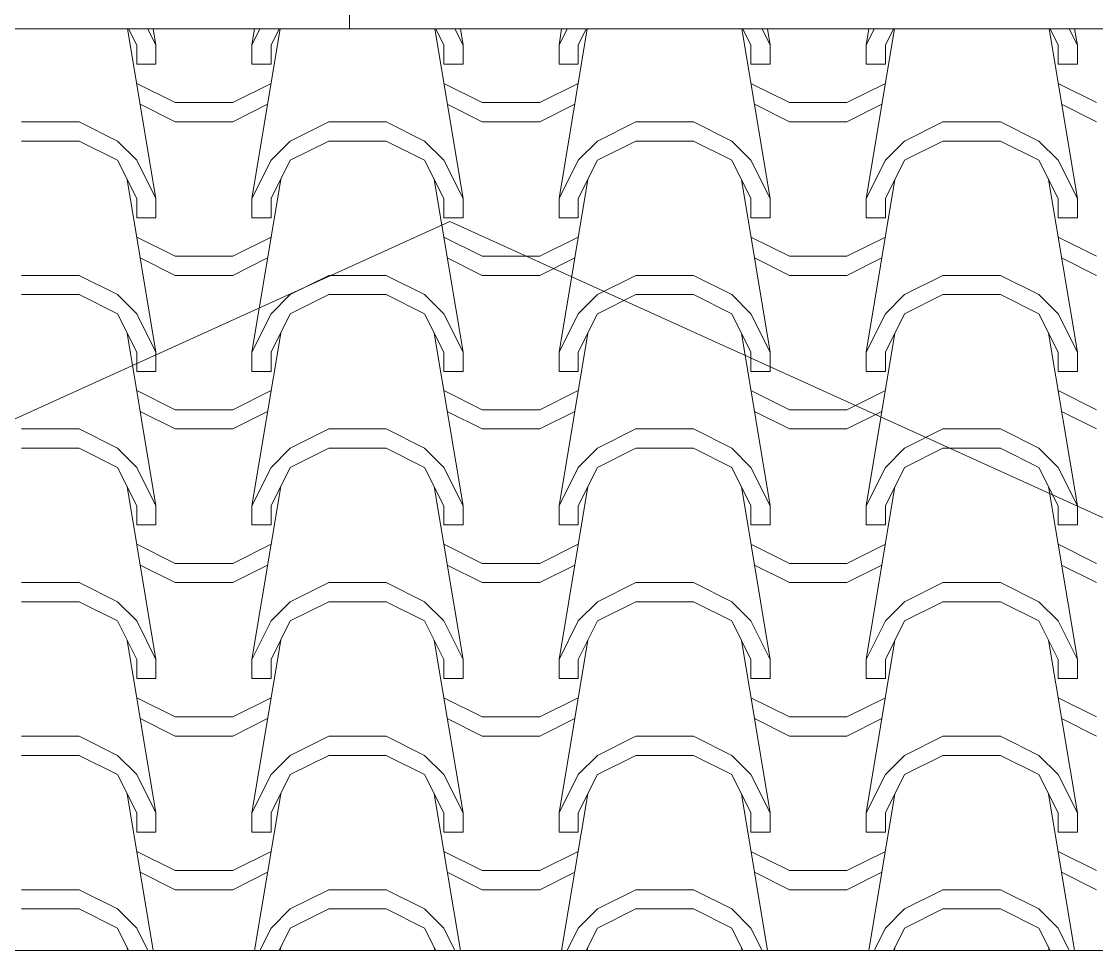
# Model space of a CAD drawing. Header units: metres. Extents: x 1628 to 1845, y 824 to 931.
# Drawn here: x 1631.272 to 1632.672, y 832.977 to 834.187 of the extents above; entities that cross this region are included whole.
import ezdxf

# ---------------------------------------------------------------- set-up
doc = ezdxf.new("R2010")
doc.units = ezdxf.units.M
doc.header["$LTSCALE"] = 0.15
for name, color, linetype, lineweight in [('Alvenaria', 170, 'Continuous', 0), ('Alvenaria ext', 5, 'Continuous', 5), ('Telhado', 2, 'Continuous', 0)]:
    doc.layers.add(name, color=color, linetype=linetype, lineweight=lineweight)

msp = doc.modelspace()

# ---------------------------------------------------------------- linework, layer by layer
at = {"layer": 'Alvenaria'}
msp.add_line((1631.6993, 836.0126), (1631.6993, 834.1768), dxfattribs=at)
at = {"layer": 'Alvenaria ext', "ltscale": 10}
for p, q in [((1636.5618, 834.1768), (1629.7362, 834.1768)), ((1629.7362, 832.9768), (1631.8298, 833.9259)), ((1631.8298, 833.9259), (1633.9233, 832.9768)), ((1629.7362, 832.9768), (1636.6132, 832.9768)), ((1629.7362, 832.9768), (1633.9233, 832.9768))]:
    msp.add_line(p, q, dxfattribs=at)
at = {"layer": 'Telhado', "ltscale": 0.3}
for p, q in [((1631.4471, 833.9559), (1631.4103, 834.1768)), ((1631.4221, 834.1559), (1631.4116, 834.1768)), ((1631.4471, 834.1559), (1631.4366, 834.1768)), ((1631.4471, 834.1559), (1631.4436, 834.1768)), ((1631.5721, 834.1559), (1631.5825, 834.1768)), ((1631.5721, 834.1559), (1631.5755, 834.1768)), ((1631.5721, 833.9559), (1631.6089, 834.1768)), ((1631.5971, 834.1559), (1631.6075, 834.1768)), ((1631.8471, 833.9559), (1631.8103, 834.1768)), ((1631.8221, 834.1559), (1631.8116, 834.1768)), ((1631.8471, 834.1559), (1631.8366, 834.1768)), ((1631.8471, 834.1559), (1631.8436, 834.1768)), ((1631.9721, 834.1559), (1631.9825, 834.1768)), ((1631.9721, 834.1559), (1631.9755, 834.1768)), ((1631.9721, 833.9559), (1632.0089, 834.1768)), ((1631.9971, 834.1559), (1632.0075, 834.1768)), ((1632.2471, 833.9559), (1632.2103, 834.1768)), ((1632.2221, 834.1559), (1632.2116, 834.1768)), ((1632.2471, 834.1559), (1632.2366, 834.1768)), ((1632.2471, 834.1559), (1632.2436, 834.1768)), ((1632.3721, 834.1559), (1632.3825, 834.1768)), ((1632.3721, 834.1559), (1632.3755, 834.1768)), ((1632.3721, 833.9559), (1632.4089, 834.1768)), ((1632.3971, 834.1559), (1632.4075, 834.1768)), ((1632.6471, 833.9559), (1632.6103, 834.1768)), ((1632.6221, 834.1559), (1632.6116, 834.1768)), ((1632.6471, 834.1559), (1632.6366, 834.1768)), ((1632.6471, 834.1559), (1632.6436, 834.1768)), ((1631.4221, 834.1309), (1631.4221, 834.1559)), ((1631.4471, 834.1309), (1631.4471, 834.1559)), ((1631.5721, 834.1309), (1631.5721, 834.1559)), ((1631.5971, 834.1309), (1631.5971, 834.1559)), ((1631.8221, 834.1309), (1631.8221, 834.1559)), ((1631.8471, 834.1309), (1631.8471, 834.1559)), ((1631.9721, 834.1309), (1631.9721, 834.1559)), ((1631.9971, 834.1309), (1631.9971, 834.1559)), ((1632.2221, 834.1309), (1632.2221, 834.1559)), ((1632.2471, 834.1309), (1632.2471, 834.1559)), ((1632.3721, 834.1309), (1632.3721, 834.1559)), ((1632.3971, 834.1309), (1632.3971, 834.1559)), ((1632.6221, 834.1309), (1632.6221, 834.1559)), ((1632.6471, 834.1309), (1632.6471, 834.1559)), ((1631.4221, 834.1309), (1631.4471, 834.1309)), ((1631.5721, 834.1309), (1631.5971, 834.1309)), ((1631.8221, 834.1309), (1631.8471, 834.1309)), ((1631.9721, 834.1309), (1631.9971, 834.1309)), ((1632.2221, 834.1309), (1632.2471, 834.1309)), ((1632.3721, 834.1309), (1632.3971, 834.1309)), ((1632.6221, 834.1309), (1632.6471, 834.1309)), ((1631.4721, 834.0809), (1631.4221, 834.1059)), ((1631.5471, 834.0809), (1631.5971, 834.1059)), ((1631.8721, 834.0809), (1631.8221, 834.1059)), ((1631.9471, 834.0809), (1631.9971, 834.1059)), ((1632.2721, 834.0809), (1632.2221, 834.1059)), ((1632.3471, 834.0809), (1632.3971, 834.1059)), ((1632.6721, 834.0809), (1632.6221, 834.1059)), ((1631.4721, 834.0559), (1631.4266, 834.0787)), ((1631.4721, 834.0809), (1631.5471, 834.0809)), ((1631.5471, 834.0559), (1631.5925, 834.0787)), ((1631.8721, 834.0559), (1631.8266, 834.0787)), ((1631.8721, 834.0809), (1631.9471, 834.0809)), ((1631.9471, 834.0559), (1631.9925, 834.0787)), ((1632.2721, 834.0559), (1632.2266, 834.0787)), ((1632.2721, 834.0809), (1632.3471, 834.0809)), ((1632.3471, 834.0559), (1632.3925, 834.0787)), ((1632.6721, 834.0559), (1632.6266, 834.0787)), ((1631.2721, 834.0559), (1631.3471, 834.0559)), ((1631.3971, 834.0309), (1631.3471, 834.0559)), ((1631.4721, 834.0559), (1631.5471, 834.0559)), ((1631.6221, 834.0309), (1631.6721, 834.0559)), ((1631.6721, 834.0559), (1631.7471, 834.0559)), ((1631.7971, 834.0309), (1631.7471, 834.0559)), ((1631.8721, 834.0559), (1631.9471, 834.0559)), ((1632.0221, 834.0309), (1632.0721, 834.0559)), ((1632.0721, 834.0559), (1632.1471, 834.0559)), ((1632.1971, 834.0309), (1632.1471, 834.0559)), ((1632.2721, 834.0559), (1632.3471, 834.0559)), ((1632.4221, 834.0309), (1632.4721, 834.0559)), ((1632.4721, 834.0559), (1632.5471, 834.0559)), ((1632.5971, 834.0309), (1632.5471, 834.0559)), ((1631.2721, 834.0309), (1631.3471, 834.0309)), ((1631.3971, 834.0059), (1631.3471, 834.0309)), ((1631.4221, 834.0059), (1631.3971, 834.0309)), ((1631.5971, 834.0059), (1631.6221, 834.0309)), ((1631.6221, 834.0059), (1631.6721, 834.0309)), ((1631.6721, 834.0309), (1631.7471, 834.0309)), ((1631.7971, 834.0059), (1631.7471, 834.0309)), ((1631.8221, 834.0059), (1631.7971, 834.0309)), ((1631.9971, 834.0059), (1632.0221, 834.0309)), ((1632.0221, 834.0059), (1632.0721, 834.0309)), ((1632.0721, 834.0309), (1632.1471, 834.0309)), ((1632.1971, 834.0059), (1632.1471, 834.0309)), ((1632.2221, 834.0059), (1632.1971, 834.0309)), ((1632.3971, 834.0059), (1632.4221, 834.0309)), ((1632.4221, 834.0059), (1632.4721, 834.0309)), ((1632.4721, 834.0309), (1632.5471, 834.0309)), ((1632.5971, 834.0059), (1632.5471, 834.0309)), ((1632.6221, 834.0059), (1632.5971, 834.0309)), ((1631.4221, 833.9559), (1631.3971, 834.0059)), ((1631.4471, 833.9559), (1631.4221, 834.0059)), ((1631.5721, 833.9559), (1631.5971, 834.0059)), ((1631.5971, 833.9559), (1631.6221, 834.0059)), ((1631.8221, 833.9559), (1631.7971, 834.0059)), ((1631.8471, 833.9559), (1631.8221, 834.0059)), ((1631.9721, 833.9559), (1631.9971, 834.0059)), ((1631.9971, 833.9559), (1632.0221, 834.0059)), ((1632.2221, 833.9559), (1632.1971, 834.0059)), ((1632.2471, 833.9559), (1632.2221, 834.0059)), ((1632.3721, 833.9559), (1632.3971, 834.0059)), ((1632.3971, 833.9559), (1632.4221, 834.0059)), ((1632.6221, 833.9559), (1632.5971, 834.0059)), ((1632.6471, 833.9559), (1632.6221, 834.0059)), ((1631.4471, 833.7559), (1631.4096, 833.9809)), ((1631.5721, 833.7559), (1631.6096, 833.9809)), ((1631.8471, 833.7559), (1631.8096, 833.9809)), ((1631.9721, 833.7559), (1632.0096, 833.9809)), ((1632.2471, 833.7559), (1632.2096, 833.9809)), ((1632.3721, 833.7559), (1632.4096, 833.9809)), ((1632.6471, 833.7559), (1632.6096, 833.9809)), ((1631.4221, 833.9309), (1631.4221, 833.9559)), ((1631.4471, 833.9309), (1631.4471, 833.9559)), ((1631.5721, 833.9309), (1631.5721, 833.9559)), ((1631.5971, 833.9309), (1631.5971, 833.9559)), ((1631.8221, 833.9309), (1631.8221, 833.9559)), ((1631.8471, 833.9309), (1631.8471, 833.9559)), ((1631.9721, 833.9309), (1631.9721, 833.9559)), ((1631.9971, 833.9309), (1631.9971, 833.9559)), ((1632.2221, 833.9309), (1632.2221, 833.9559)), ((1632.2471, 833.9309), (1632.2471, 833.9559)), ((1632.3721, 833.9309), (1632.3721, 833.9559)), ((1632.3971, 833.9309), (1632.3971, 833.9559)), ((1632.6221, 833.9309), (1632.6221, 833.9559)), ((1632.6471, 833.9309), (1632.6471, 833.9559)), ((1631.4221, 833.9309), (1631.4471, 833.9309)), ((1631.5721, 833.9309), (1631.5971, 833.9309)), ((1631.8221, 833.9309), (1631.8471, 833.9309)), ((1631.9721, 833.9309), (1631.9971, 833.9309)), ((1632.2221, 833.9309), (1632.2471, 833.9309)), ((1632.3721, 833.9309), (1632.3971, 833.9309)), ((1632.6221, 833.9309), (1632.6471, 833.9309)), ((1631.4721, 833.8809), (1631.4221, 833.9059)), ((1631.5471, 833.8809), (1631.5971, 833.9059)), ((1631.8721, 833.8809), (1631.8221, 833.9059)), ((1631.9471, 833.8809), (1631.9971, 833.9059)), ((1632.2721, 833.8809), (1632.2221, 833.9059)), ((1632.3471, 833.8809), (1632.3971, 833.9059)), ((1632.6721, 833.8809), (1632.6221, 833.9059)), ((1631.4721, 833.8559), (1631.4266, 833.8787)), ((1631.4721, 833.8809), (1631.5471, 833.8809)), ((1631.5471, 833.8559), (1631.5925, 833.8787)), ((1631.8721, 833.8559), (1631.8266, 833.8787)), ((1631.8721, 833.8809), (1631.9471, 833.8809)), ((1631.9471, 833.8559), (1631.9925, 833.8787)), ((1632.2721, 833.8559), (1632.2266, 833.8787)), ((1632.2721, 833.8809), (1632.3471, 833.8809)), ((1632.3471, 833.8559), (1632.3925, 833.8787)), ((1632.6721, 833.8559), (1632.6266, 833.8787)), ((1631.2721, 833.8559), (1631.3471, 833.8559)), ((1631.3971, 833.8309), (1631.3471, 833.8559)), ((1631.4721, 833.8559), (1631.5471, 833.8559)), ((1631.6221, 833.8309), (1631.6721, 833.8559)), ((1631.6721, 833.8559), (1631.7471, 833.8559)), ((1631.7971, 833.8309), (1631.7471, 833.8559)), ((1631.8721, 833.8559), (1631.9471, 833.8559)), ((1632.0221, 833.8309), (1632.0721, 833.8559)), ((1632.0721, 833.8559), (1632.1471, 833.8559)), ((1632.1971, 833.8309), (1632.1471, 833.8559)), ((1632.2721, 833.8559), (1632.3471, 833.8559)), ((1632.4221, 833.8309), (1632.4721, 833.8559)), ((1632.4721, 833.8559), (1632.5471, 833.8559)), ((1632.5971, 833.8309), (1632.5471, 833.8559)), ((1631.2721, 833.8309), (1631.3471, 833.8309)), ((1631.3971, 833.8059), (1631.3471, 833.8309)), ((1631.4221, 833.8059), (1631.3971, 833.8309)), ((1631.5971, 833.8059), (1631.6221, 833.8309)), ((1631.6221, 833.8059), (1631.6721, 833.8309)), ((1631.6721, 833.8309), (1631.7471, 833.8309)), ((1631.7971, 833.8059), (1631.7471, 833.8309)), ((1631.8221, 833.8059), (1631.7971, 833.8309)), ((1631.9971, 833.8059), (1632.0221, 833.8309)), ((1632.0221, 833.8059), (1632.0721, 833.8309)), ((1632.0721, 833.8309), (1632.1471, 833.8309)), ((1632.1971, 833.8059), (1632.1471, 833.8309)), ((1632.2221, 833.8059), (1632.1971, 833.8309)), ((1632.3971, 833.8059), (1632.4221, 833.8309)), ((1632.4221, 833.8059), (1632.4721, 833.8309)), ((1632.4721, 833.8309), (1632.5471, 833.8309)), ((1632.5971, 833.8059), (1632.5471, 833.8309)), ((1632.6221, 833.8059), (1632.5971, 833.8309)), ((1631.4221, 833.7559), (1631.3971, 833.8059)), ((1631.4471, 833.7559), (1631.4221, 833.8059)), ((1631.5721, 833.7559), (1631.5971, 833.8059)), ((1631.5971, 833.7559), (1631.6221, 833.8059)), ((1631.8221, 833.7559), (1631.7971, 833.8059)), ((1631.8471, 833.7559), (1631.8221, 833.8059)), ((1631.9721, 833.7559), (1631.9971, 833.8059)), ((1631.9971, 833.7559), (1632.0221, 833.8059)), ((1632.2221, 833.7559), (1632.1971, 833.8059)), ((1632.2471, 833.7559), (1632.2221, 833.8059)), ((1632.3721, 833.7559), (1632.3971, 833.8059)), ((1632.3971, 833.7559), (1632.4221, 833.8059)), ((1632.6221, 833.7559), (1632.5971, 833.8059)), ((1632.6471, 833.7559), (1632.6221, 833.8059)), ((1631.4471, 833.5559), (1631.4096, 833.7809)), ((1631.5721, 833.5559), (1631.6096, 833.7809)), ((1631.8471, 833.5559), (1631.8096, 833.7809)), ((1631.9721, 833.5559), (1632.0096, 833.7809)), ((1632.2471, 833.5559), (1632.2096, 833.7809)), ((1632.3721, 833.5559), (1632.4096, 833.7809)), ((1632.6471, 833.5559), (1632.6096, 833.7809)), ((1631.4221, 833.7309), (1631.4221, 833.7559)), ((1631.4471, 833.7309), (1631.4471, 833.7559)), ((1631.5721, 833.7309), (1631.5721, 833.7559)), ((1631.5971, 833.7309), (1631.5971, 833.7559)), ((1631.8221, 833.7309), (1631.8221, 833.7559)), ((1631.8471, 833.7309), (1631.8471, 833.7559)), ((1631.9721, 833.7309), (1631.9721, 833.7559)), ((1631.9971, 833.7309), (1631.9971, 833.7559)), ((1632.2221, 833.7309), (1632.2221, 833.7559)), ((1632.2471, 833.7309), (1632.2471, 833.7559)), ((1632.3721, 833.7309), (1632.3721, 833.7559)), ((1632.3971, 833.7309), (1632.3971, 833.7559)), ((1632.6221, 833.7309), (1632.6221, 833.7559)), ((1632.6471, 833.7309), (1632.6471, 833.7559)), ((1631.4221, 833.7309), (1631.4471, 833.7309)), ((1631.5721, 833.7309), (1631.5971, 833.7309)), ((1631.8221, 833.7309), (1631.8471, 833.7309)), ((1631.9721, 833.7309), (1631.9971, 833.7309)), ((1632.2221, 833.7309), (1632.2471, 833.7309)), ((1632.3721, 833.7309), (1632.3971, 833.7309)), ((1632.6221, 833.7309), (1632.6471, 833.7309)), ((1631.4721, 833.6809), (1631.4221, 833.7059)), ((1631.5471, 833.6809), (1631.5971, 833.7059)), ((1631.8721, 833.6809), (1631.8221, 833.7059)), ((1631.9471, 833.6809), (1631.9971, 833.7059)), ((1632.2721, 833.6809), (1632.2221, 833.7059)), ((1632.3471, 833.6809), (1632.3971, 833.7059)), ((1632.6721, 833.6809), (1632.6221, 833.7059)), ((1631.4721, 833.6559), (1631.4266, 833.6787)), ((1631.4721, 833.6809), (1631.5471, 833.6809)), ((1631.5471, 833.6559), (1631.5925, 833.6787)), ((1631.8721, 833.6559), (1631.8266, 833.6787)), ((1631.8721, 833.6809), (1631.9471, 833.6809)), ((1631.9471, 833.6559), (1631.9925, 833.6787)), ((1632.2721, 833.6559), (1632.2266, 833.6787)), ((1632.2721, 833.6809), (1632.3471, 833.6809)), ((1632.3471, 833.6559), (1632.3925, 833.6787)), ((1632.6721, 833.6559), (1632.6266, 833.6787)), ((1631.2721, 833.6559), (1631.3471, 833.6559)), ((1631.3971, 833.6309), (1631.3471, 833.6559)), ((1631.4721, 833.6559), (1631.5471, 833.6559)), ((1631.6221, 833.6309), (1631.6721, 833.6559)), ((1631.6721, 833.6559), (1631.7471, 833.6559)), ((1631.7971, 833.6309), (1631.7471, 833.6559)), ((1631.8721, 833.6559), (1631.9471, 833.6559)), ((1632.0221, 833.6309), (1632.0721, 833.6559)), ((1632.0721, 833.6559), (1632.1471, 833.6559)), ((1632.1971, 833.6309), (1632.1471, 833.6559)), ((1632.2721, 833.6559), (1632.3471, 833.6559)), ((1632.4221, 833.6309), (1632.4721, 833.6559)), ((1632.4721, 833.6559), (1632.5471, 833.6559)), ((1632.5971, 833.6309), (1632.5471, 833.6559)), ((1631.2721, 833.6309), (1631.3471, 833.6309)), ((1631.3971, 833.6059), (1631.3471, 833.6309)), ((1631.4221, 833.6059), (1631.3971, 833.6309)), ((1631.5971, 833.6059), (1631.6221, 833.6309)), ((1631.6221, 833.6059), (1631.6721, 833.6309)), ((1631.6721, 833.6309), (1631.7471, 833.6309)), ((1631.7971, 833.6059), (1631.7471, 833.6309)), ((1631.8221, 833.6059), (1631.7971, 833.6309)), ((1631.9971, 833.6059), (1632.0221, 833.6309)), ((1632.0221, 833.6059), (1632.0721, 833.6309)), ((1632.0721, 833.6309), (1632.1471, 833.6309)), ((1632.1971, 833.6059), (1632.1471, 833.6309)), ((1632.2221, 833.6059), (1632.1971, 833.6309)), ((1632.3971, 833.6059), (1632.4221, 833.6309)), ((1632.4221, 833.6059), (1632.4721, 833.6309)), ((1632.4721, 833.6309), (1632.5471, 833.6309)), ((1632.5971, 833.6059), (1632.5471, 833.6309)), ((1632.6221, 833.6059), (1632.5971, 833.6309)), ((1631.4221, 833.5559), (1631.3971, 833.6059)), ((1631.4471, 833.5559), (1631.4221, 833.6059)), ((1631.5721, 833.5559), (1631.5971, 833.6059)), ((1631.5971, 833.5559), (1631.6221, 833.6059)), ((1631.8221, 833.5559), (1631.7971, 833.6059)), ((1631.8471, 833.5559), (1631.8221, 833.6059)), ((1631.9721, 833.5559), (1631.9971, 833.6059)), ((1631.9971, 833.5559), (1632.0221, 833.6059)), ((1632.2221, 833.5559), (1632.1971, 833.6059)), ((1632.2471, 833.5559), (1632.2221, 833.6059)), ((1632.3721, 833.5559), (1632.3971, 833.6059)), ((1632.3971, 833.5559), (1632.4221, 833.6059)), ((1632.6221, 833.5559), (1632.5971, 833.6059)), ((1632.6471, 833.5559), (1632.6221, 833.6059)), ((1631.4471, 833.3559), (1631.4096, 833.5809)), ((1631.5721, 833.3559), (1631.6096, 833.5809)), ((1631.8471, 833.3559), (1631.8096, 833.5809)), ((1631.9721, 833.3559), (1632.0096, 833.5809)), ((1632.2471, 833.3559), (1632.2096, 833.5809)), ((1632.3721, 833.3559), (1632.4096, 833.5809)), ((1632.6471, 833.3559), (1632.6096, 833.5809)), ((1631.4221, 833.5309), (1631.4221, 833.5559)), ((1631.4471, 833.5309), (1631.4471, 833.5559)), ((1631.5721, 833.5309), (1631.5721, 833.5559)), ((1631.5971, 833.5309), (1631.5971, 833.5559)), ((1631.8221, 833.5309), (1631.8221, 833.5559)), ((1631.8471, 833.5309), (1631.8471, 833.5559)), ((1631.9721, 833.5309), (1631.9721, 833.5559)), ((1631.9971, 833.5309), (1631.9971, 833.5559)), ((1632.2221, 833.5309), (1632.2221, 833.5559)), ((1632.2471, 833.5309), (1632.2471, 833.5559)), ((1632.3721, 833.5309), (1632.3721, 833.5559)), ((1632.3971, 833.5309), (1632.3971, 833.5559)), ((1632.6221, 833.5309), (1632.6221, 833.5559)), ((1632.6471, 833.5309), (1632.6471, 833.5559)), ((1631.4221, 833.5309), (1631.4471, 833.5309)), ((1631.5721, 833.5309), (1631.5971, 833.5309)), ((1631.8221, 833.5309), (1631.8471, 833.5309)), ((1631.9721, 833.5309), (1631.9971, 833.5309)), ((1632.2221, 833.5309), (1632.2471, 833.5309)), ((1632.3721, 833.5309), (1632.3971, 833.5309)), ((1632.6221, 833.5309), (1632.6471, 833.5309)), ((1631.4721, 833.4809), (1631.4221, 833.5059)), ((1631.5471, 833.4809), (1631.5971, 833.5059)), ((1631.8721, 833.4809), (1631.8221, 833.5059)), ((1631.9471, 833.4809), (1631.9971, 833.5059)), ((1632.2721, 833.4809), (1632.2221, 833.5059)), ((1632.3471, 833.4809), (1632.3971, 833.5059)), ((1632.6721, 833.4809), (1632.6221, 833.5059)), ((1631.4721, 833.4559), (1631.4266, 833.4787)), ((1631.4721, 833.4809), (1631.5471, 833.4809)), ((1631.5471, 833.4559), (1631.5925, 833.4787)), ((1631.8721, 833.4559), (1631.8266, 833.4787)), ((1631.8721, 833.4809), (1631.9471, 833.4809)), ((1631.9471, 833.4559), (1631.9925, 833.4787)), ((1632.2721, 833.4559), (1632.2266, 833.4787)), ((1632.2721, 833.4809), (1632.3471, 833.4809)), ((1632.3471, 833.4559), (1632.3925, 833.4787)), ((1632.6721, 833.4559), (1632.6266, 833.4787)), ((1631.2721, 833.4559), (1631.3471, 833.4559)), ((1631.3971, 833.4309), (1631.3471, 833.4559)), ((1631.4721, 833.4559), (1631.5471, 833.4559)), ((1631.6221, 833.4309), (1631.6721, 833.4559)), ((1631.6721, 833.4559), (1631.7471, 833.4559)), ((1631.7971, 833.4309), (1631.7471, 833.4559)), ((1631.8721, 833.4559), (1631.9471, 833.4559)), ((1632.0221, 833.4309), (1632.0721, 833.4559)), ((1632.0721, 833.4559), (1632.1471, 833.4559)), ((1632.1971, 833.4309), (1632.1471, 833.4559)), ((1632.2721, 833.4559), (1632.3471, 833.4559)), ((1632.4221, 833.4309), (1632.4721, 833.4559)), ((1632.4721, 833.4559), (1632.5471, 833.4559)), ((1632.5971, 833.4309), (1632.5471, 833.4559)), ((1631.2721, 833.4309), (1631.3471, 833.4309)), ((1631.3971, 833.4059), (1631.3471, 833.4309)), ((1631.4221, 833.4059), (1631.3971, 833.4309)), ((1631.5971, 833.4059), (1631.6221, 833.4309)), ((1631.6221, 833.4059), (1631.6721, 833.4309)), ((1631.6721, 833.4309), (1631.7471, 833.4309)), ((1631.7971, 833.4059), (1631.7471, 833.4309)), ((1631.8221, 833.4059), (1631.7971, 833.4309)), ((1631.9971, 833.4059), (1632.0221, 833.4309)), ((1632.0221, 833.4059), (1632.0721, 833.4309)), ((1632.0721, 833.4309), (1632.1471, 833.4309)), ((1632.1971, 833.4059), (1632.1471, 833.4309)), ((1632.2221, 833.4059), (1632.1971, 833.4309)), ((1632.3971, 833.4059), (1632.4221, 833.4309)), ((1632.4221, 833.4059), (1632.4721, 833.4309)), ((1632.4721, 833.4309), (1632.5471, 833.4309)), ((1632.5971, 833.4059), (1632.5471, 833.4309)), ((1632.6221, 833.4059), (1632.5971, 833.4309)), ((1631.4221, 833.3559), (1631.3971, 833.4059)), ((1631.4471, 833.3559), (1631.4221, 833.4059)), ((1631.5721, 833.3559), (1631.5971, 833.4059)), ((1631.5971, 833.3559), (1631.6221, 833.4059)), ((1631.8221, 833.3559), (1631.7971, 833.4059)), ((1631.8471, 833.3559), (1631.8221, 833.4059)), ((1631.9721, 833.3559), (1631.9971, 833.4059)), ((1631.9971, 833.3559), (1632.0221, 833.4059)), ((1632.2221, 833.3559), (1632.1971, 833.4059)), ((1632.2471, 833.3559), (1632.2221, 833.4059)), ((1632.3721, 833.3559), (1632.3971, 833.4059)), ((1632.3971, 833.3559), (1632.4221, 833.4059)), ((1632.6221, 833.3559), (1632.5971, 833.4059)), ((1632.6471, 833.3559), (1632.6221, 833.4059)), ((1631.4471, 833.1559), (1631.4096, 833.3809)), ((1631.5721, 833.1559), (1631.6096, 833.3809)), ((1631.8471, 833.1559), (1631.8096, 833.3809)), ((1631.9721, 833.1559), (1632.0096, 833.3809)), ((1632.2471, 833.1559), (1632.2096, 833.3809)), ((1632.3721, 833.1559), (1632.4096, 833.3809)), ((1632.6471, 833.1559), (1632.6096, 833.3809)), ((1631.4221, 833.3309), (1631.4221, 833.3559)), ((1631.4471, 833.3309), (1631.4471, 833.3559)), ((1631.5721, 833.3309), (1631.5721, 833.3559)), ((1631.5971, 833.3309), (1631.5971, 833.3559)), ((1631.8221, 833.3309), (1631.8221, 833.3559)), ((1631.8471, 833.3309), (1631.8471, 833.3559)), ((1631.9721, 833.3309), (1631.9721, 833.3559)), ((1631.9971, 833.3309), (1631.9971, 833.3559)), ((1632.2221, 833.3309), (1632.2221, 833.3559)), ((1632.2471, 833.3309), (1632.2471, 833.3559)), ((1632.3721, 833.3309), (1632.3721, 833.3559)), ((1632.3971, 833.3309), (1632.3971, 833.3559)), ((1632.6221, 833.3309), (1632.6221, 833.3559)), ((1632.6471, 833.3309), (1632.6471, 833.3559)), ((1631.4221, 833.3309), (1631.4471, 833.3309)), ((1631.5721, 833.3309), (1631.5971, 833.3309)), ((1631.8221, 833.3309), (1631.8471, 833.3309)), ((1631.9721, 833.3309), (1631.9971, 833.3309)), ((1632.2221, 833.3309), (1632.2471, 833.3309)), ((1632.3721, 833.3309), (1632.3971, 833.3309)), ((1632.6221, 833.3309), (1632.6471, 833.3309)), ((1631.4721, 833.2809), (1631.4221, 833.3059)), ((1631.5471, 833.2809), (1631.5971, 833.3059)), ((1631.8721, 833.2809), (1631.8221, 833.3059)), ((1631.9471, 833.2809), (1631.9971, 833.3059)), ((1632.2721, 833.2809), (1632.2221, 833.3059)), ((1632.3471, 833.2809), (1632.3971, 833.3059)), ((1632.6721, 833.2809), (1632.6221, 833.3059)), ((1631.4721, 833.2809), (1631.5471, 833.2809)), ((1631.8721, 833.2809), (1631.9471, 833.2809)), ((1632.2721, 833.2809), (1632.3471, 833.2809)), ((1631.4721, 833.2559), (1631.4266, 833.2787)), ((1631.5471, 833.2559), (1631.5925, 833.2787)), ((1631.8721, 833.2559), (1631.8266, 833.2787)), ((1631.9471, 833.2559), (1631.9925, 833.2787)), ((1632.2721, 833.2559), (1632.2266, 833.2787)), ((1632.3471, 833.2559), (1632.3925, 833.2787)), ((1632.6721, 833.2559), (1632.6266, 833.2787)), ((1631.2721, 833.2559), (1631.3471, 833.2559)), ((1631.3971, 833.2309), (1631.3471, 833.2559)), ((1631.4721, 833.2559), (1631.5471, 833.2559)), ((1631.6221, 833.2309), (1631.6721, 833.2559)), ((1631.6721, 833.2559), (1631.7471, 833.2559)), ((1631.7971, 833.2309), (1631.7471, 833.2559)), ((1631.8721, 833.2559), (1631.9471, 833.2559)), ((1632.0221, 833.2309), (1632.0721, 833.2559)), ((1632.0721, 833.2559), (1632.1471, 833.2559)), ((1632.1971, 833.2309), (1632.1471, 833.2559)), ((1632.2721, 833.2559), (1632.3471, 833.2559)), ((1632.4221, 833.2309), (1632.4721, 833.2559)), ((1632.4721, 833.2559), (1632.5471, 833.2559)), ((1632.5971, 833.2309), (1632.5471, 833.2559)), ((1631.2721, 833.2309), (1631.3471, 833.2309)), ((1631.3971, 833.2059), (1631.3471, 833.2309)), ((1631.4221, 833.2059), (1631.3971, 833.2309)), ((1631.5971, 833.2059), (1631.6221, 833.2309)), ((1631.6221, 833.2059), (1631.6721, 833.2309)), ((1631.6721, 833.2309), (1631.7471, 833.2309)), ((1631.7971, 833.2059), (1631.7471, 833.2309)), ((1631.8221, 833.2059), (1631.7971, 833.2309)), ((1631.9971, 833.2059), (1632.0221, 833.2309)), ((1632.0221, 833.2059), (1632.0721, 833.2309)), ((1632.0721, 833.2309), (1632.1471, 833.2309)), ((1632.1971, 833.2059), (1632.1471, 833.2309)), ((1632.2221, 833.2059), (1632.1971, 833.2309)), ((1632.3971, 833.2059), (1632.4221, 833.2309)), ((1632.4221, 833.2059), (1632.4721, 833.2309)), ((1632.4721, 833.2309), (1632.5471, 833.2309)), ((1632.5971, 833.2059), (1632.5471, 833.2309)), ((1632.6221, 833.2059), (1632.5971, 833.2309)), ((1631.4221, 833.1559), (1631.3971, 833.2059)), ((1631.4471, 833.1559), (1631.4221, 833.2059)), ((1631.5721, 833.1559), (1631.5971, 833.2059)), ((1631.5971, 833.1559), (1631.6221, 833.2059)), ((1631.8221, 833.1559), (1631.7971, 833.2059)), ((1631.8471, 833.1559), (1631.8221, 833.2059)), ((1631.9721, 833.1559), (1631.9971, 833.2059)), ((1631.9971, 833.1559), (1632.0221, 833.2059)), ((1632.2221, 833.1559), (1632.1971, 833.2059)), ((1632.2471, 833.1559), (1632.2221, 833.2059)), ((1632.3721, 833.1559), (1632.3971, 833.2059)), ((1632.3971, 833.1559), (1632.4221, 833.2059)), ((1632.6221, 833.1559), (1632.5971, 833.2059)), ((1632.6471, 833.1559), (1632.6221, 833.2059)), ((1631.4436, 832.9768), (1631.4096, 833.1809)), ((1631.5755, 832.9768), (1631.6096, 833.1809)), ((1631.8436, 832.9768), (1631.8096, 833.1809)), ((1631.9755, 832.9768), (1632.0096, 833.1809)), ((1632.2436, 832.9768), (1632.2096, 833.1809)), ((1632.3755, 832.9768), (1632.4096, 833.1809)), ((1632.6436, 832.9768), (1632.6096, 833.1809)), ((1631.4221, 833.1309), (1631.4221, 833.1559)), ((1631.4471, 833.1309), (1631.4471, 833.1559)), ((1631.5721, 833.1309), (1631.5721, 833.1559)), ((1631.5971, 833.1309), (1631.5971, 833.1559)), ((1631.8221, 833.1309), (1631.8221, 833.1559)), ((1631.8471, 833.1309), (1631.8471, 833.1559)), ((1631.9721, 833.1309), (1631.9721, 833.1559)), ((1631.9971, 833.1309), (1631.9971, 833.1559)), ((1632.2221, 833.1309), (1632.2221, 833.1559)), ((1632.2471, 833.1309), (1632.2471, 833.1559)), ((1632.3721, 833.1309), (1632.3721, 833.1559)), ((1632.3971, 833.1309), (1632.3971, 833.1559)), ((1632.6221, 833.1309), (1632.6221, 833.1559)), ((1632.6471, 833.1309), (1632.6471, 833.1559)), ((1631.4221, 833.1309), (1631.4471, 833.1309)), ((1631.5721, 833.1309), (1631.5971, 833.1309)), ((1631.8221, 833.1309), (1631.8471, 833.1309)), ((1631.9721, 833.1309), (1631.9971, 833.1309)), ((1632.2221, 833.1309), (1632.2471, 833.1309)), ((1632.3721, 833.1309), (1632.3971, 833.1309)), ((1632.6221, 833.1309), (1632.6471, 833.1309)), ((1631.4721, 833.0809), (1631.4221, 833.1059)), ((1631.5471, 833.0809), (1631.5971, 833.1059)), ((1631.8721, 833.0809), (1631.8221, 833.1059)), ((1631.9471, 833.0809), (1631.9971, 833.1059)), ((1632.2721, 833.0809), (1632.2221, 833.1059)), ((1632.3471, 833.0809), (1632.3971, 833.1059)), ((1632.6721, 833.0809), (1632.6221, 833.1059)), ((1631.4721, 833.0559), (1631.4266, 833.0787)), ((1631.4721, 833.0809), (1631.5471, 833.0809)), ((1631.5471, 833.0559), (1631.5925, 833.0787)), ((1631.8721, 833.0559), (1631.8266, 833.0787)), ((1631.8721, 833.0809), (1631.9471, 833.0809)), ((1631.9471, 833.0559), (1631.9925, 833.0787)), ((1632.2721, 833.0559), (1632.2266, 833.0787)), ((1632.2721, 833.0809), (1632.3471, 833.0809)), ((1632.3471, 833.0559), (1632.3925, 833.0787)), ((1632.6721, 833.0559), (1632.6266, 833.0787)), ((1631.2721, 833.0559), (1631.3471, 833.0559)), ((1631.3971, 833.0309), (1631.3471, 833.0559)), ((1631.4721, 833.0559), (1631.5471, 833.0559)), ((1631.6221, 833.0309), (1631.6721, 833.0559)), ((1631.6721, 833.0559), (1631.7471, 833.0559)), ((1631.7971, 833.0309), (1631.7471, 833.0559)), ((1631.8721, 833.0559), (1631.9471, 833.0559)), ((1632.0221, 833.0309), (1632.0721, 833.0559)), ((1632.0721, 833.0559), (1632.1471, 833.0559)), ((1632.1971, 833.0309), (1632.1471, 833.0559)), ((1632.2721, 833.0559), (1632.3471, 833.0559)), ((1632.4221, 833.0309), (1632.4721, 833.0559)), ((1632.4721, 833.0559), (1632.5471, 833.0559)), ((1632.5971, 833.0309), (1632.5471, 833.0559)), ((1631.2721, 833.0309), (1631.3471, 833.0309)), ((1631.3971, 833.0059), (1631.3471, 833.0309)), ((1631.4221, 833.0059), (1631.3971, 833.0309)), ((1631.5971, 833.0059), (1631.6221, 833.0309)), ((1631.6221, 833.0059), (1631.6721, 833.0309)), ((1631.6721, 833.0309), (1631.7471, 833.0309)), ((1631.7971, 833.0059), (1631.7471, 833.0309)), ((1631.8221, 833.0059), (1631.7971, 833.0309)), ((1631.9971, 833.0059), (1632.0221, 833.0309)), ((1632.0221, 833.0059), (1632.0721, 833.0309)), ((1632.0721, 833.0309), (1632.1471, 833.0309)), ((1632.1971, 833.0059), (1632.1471, 833.0309)), ((1632.2221, 833.0059), (1632.1971, 833.0309)), ((1632.3971, 833.0059), (1632.4221, 833.0309)), ((1632.4221, 833.0059), (1632.4721, 833.0309)), ((1632.4721, 833.0309), (1632.5471, 833.0309)), ((1632.5971, 833.0059), (1632.5471, 833.0309)), ((1632.6221, 833.0059), (1632.5971, 833.0309)), ((1631.4116, 832.9768), (1631.3971, 833.0059)), ((1631.4366, 832.9768), (1631.4221, 833.0059)), ((1631.5825, 832.9768), (1631.5971, 833.0059)), ((1631.6075, 832.9768), (1631.6221, 833.0059)), ((1631.8116, 832.9768), (1631.7971, 833.0059)), ((1631.8366, 832.9768), (1631.8221, 833.0059)), ((1631.9825, 832.9768), (1631.9971, 833.0059)), ((1632.0075, 832.9768), (1632.0221, 833.0059)), ((1632.2116, 832.9768), (1632.1971, 833.0059)), ((1632.2366, 832.9768), (1632.2221, 833.0059)), ((1632.3825, 832.9768), (1632.3971, 833.0059)), ((1632.4075, 832.9768), (1632.4221, 833.0059)), ((1632.6116, 832.9768), (1632.5971, 833.0059)), ((1632.6366, 832.9768), (1632.6221, 833.0059)), ((1631.4103, 832.9768), (1631.4096, 832.9809)), ((1631.6089, 832.9768), (1631.6096, 832.9809)), ((1631.8103, 832.9768), (1631.8096, 832.9809)), ((1632.0089, 832.9768), (1632.0096, 832.9809)), ((1632.2103, 832.9768), (1632.2096, 832.9809)), ((1632.4089, 832.9768), (1632.4096, 832.9809)), ((1632.6103, 832.9768), (1632.6096, 832.9809))]:
    msp.add_line(p, q, dxfattribs=at)

doc.saveas('drawing.dxf')
